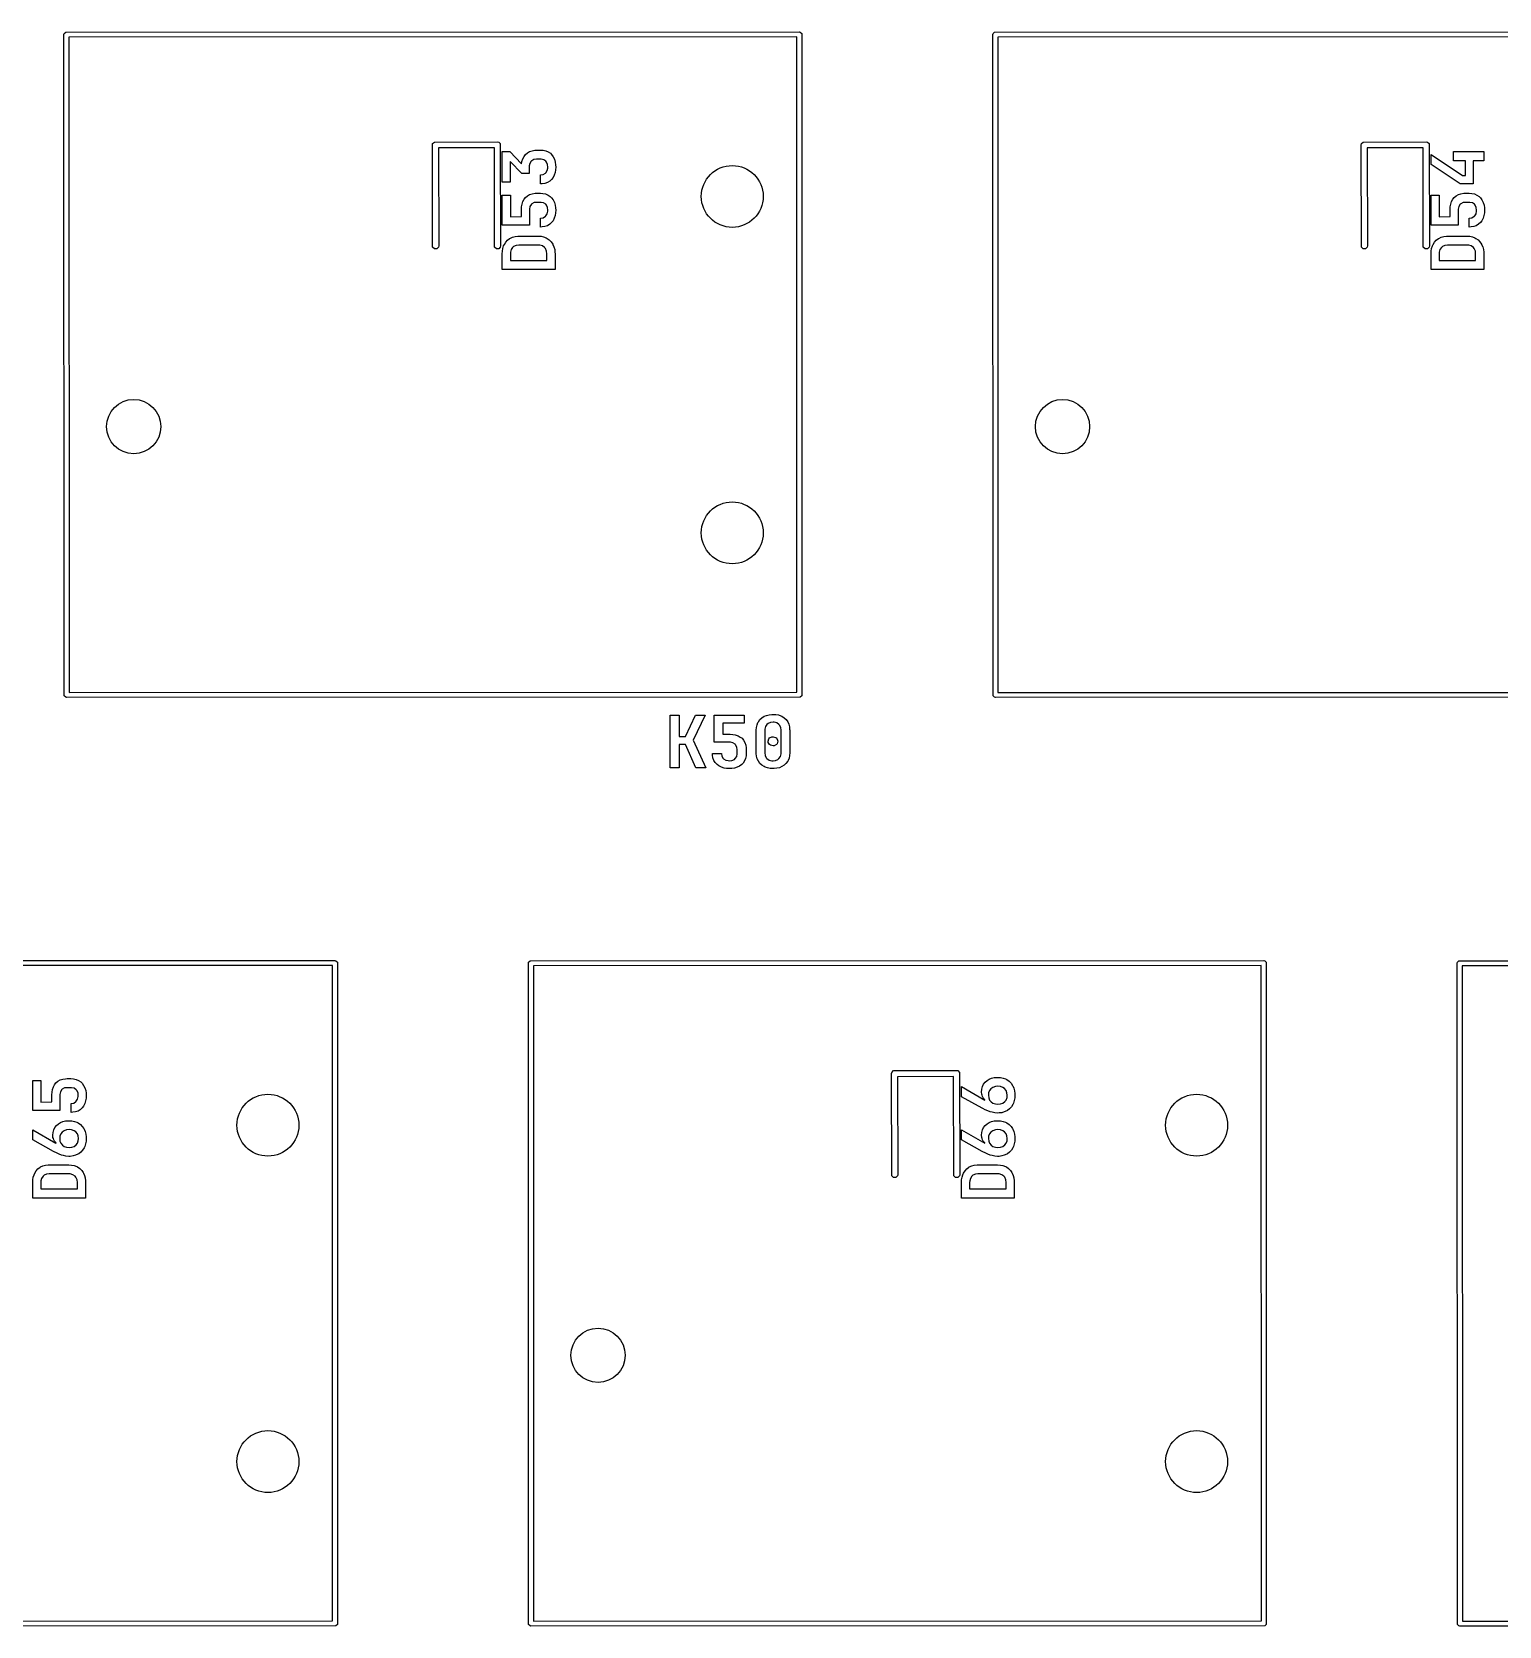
# Model space of a CAD drawing. Extents: x 0.7 to 11, y -6.1 to -1.6.
# Drawn here: x 6.241 to 7.361, y -5.065 to -3.848 of the extents above; entities that cross this region are included whole.
import ezdxf

# ---------------------------------------------------------------- set-up
doc = ezdxf.new("R2010")
doc.units = 0
doc.header["$MEASUREMENT"] = 0
doc.layers.add('BLACK', color=7, linetype='CONTINUOUS')

msp = doc.modelspace()

# ---------------------------------------------------------------- linework, layer by layer
at = {"layer": 'BLACK', "linetype": 'CONTINUOUS'}
for p, q in [((6.2657, -3.8504), (6.2659, -3.8496)), ((6.2659, -4.3551), (6.2657, -3.8504)), ((6.2659, -3.8496), (6.267, -3.8486)), ((6.267, -3.8486), (6.8268, -3.8484)), ((6.8248, -3.8522), (6.2695, -3.8524)), ((6.2695, -3.8524), (6.2697, -4.3525)), ((6.825, -4.3524), (6.8248, -3.8522)), ((6.8268, -3.8484), (6.8275, -3.8486)), ((6.8275, -3.8486), (6.8286, -3.8496)), ((6.8286, -3.8496), (6.8287, -4.3543)), ((6.9744, -3.8504), (6.9746, -3.8496)), ((6.9746, -4.3551), (6.9744, -3.8504)), ((6.9746, -3.8496), (6.9756, -3.8486)), ((6.9756, -3.8486), (7.5354, -3.8484)), ((7.5335, -3.8522), (6.9782, -3.8524)), ((6.9782, -3.8524), (6.9783, -4.3525)), ((6.5469, -3.9346), (6.547, -3.9337)), ((6.547, -4.0127), (6.5469, -3.9346)), ((6.547, -3.9337), (6.5483, -3.9325)), ((6.5483, -3.9325), (6.5965, -3.9323)), ((6.5941, -3.9368), (6.5514, -3.937)), ((6.5514, -3.937), (6.5516, -4.0118)), ((6.5943, -4.0127), (6.5941, -3.9368)), ((6.5965, -3.9323), (6.5974, -3.9325)), ((6.5974, -3.9325), (6.5986, -3.9337)), ((6.5986, -3.9337), (6.5988, -4.0118)), ((6.6001, -3.963), (6.6001, -3.9398)), ((6.6001, -3.9398), (6.6059, -3.9398)), ((6.6059, -3.9398), (6.6148, -3.949)), ((6.6178, -3.9421), (6.6193, -3.9408)), ((6.6193, -3.9408), (6.6209, -3.9397)), ((6.6209, -3.9397), (6.6229, -3.9391)), ((6.6229, -3.9391), (6.625, -3.9387)), ((6.625, -3.9387), (6.6263, -3.9387)), ((6.6263, -3.9387), (6.6293, -3.9387)), ((6.6293, -3.9387), (6.6313, -3.9388)), ((6.6313, -3.9388), (6.6333, -3.9392)), ((6.6333, -3.9392), (6.6351, -3.94)), ((6.6351, -3.94), (6.6368, -3.9411)), ((6.6368, -3.9411), (6.6378, -3.9421)), ((7.2555, -3.9346), (7.2557, -3.9337)), ((7.2557, -4.0127), (7.2555, -3.9346)), ((7.2557, -3.9337), (7.257, -3.9325)), ((7.257, -3.9325), (7.3051, -3.9323)), ((7.3028, -3.9368), (7.2601, -3.937)), ((7.2601, -3.937), (7.2602, -4.0118)), ((7.3029, -4.0127), (7.3028, -3.9368)), ((7.3051, -3.9323), (7.306, -3.9325)), ((7.306, -3.9325), (7.3073, -3.9337)), ((7.3073, -3.9337), (7.3075, -4.0118)), ((7.3259, -3.9467), (7.3259, -3.9398)), ((7.3259, -3.9398), (7.349, -3.9398)), ((7.349, -3.9398), (7.349, -3.9467)), ((6.615, -3.9566), (6.6062, -3.9473)), ((6.6062, -3.9473), (6.6062, -3.963)), ((6.6148, -3.949), (6.6151, -3.9474)), ((6.6151, -3.9474), (6.6158, -3.9453)), ((6.6158, -3.9453), (6.6167, -3.9435)), ((6.6167, -3.9435), (6.6178, -3.9421)), ((6.6211, -3.9488), (6.6206, -3.9507)), ((6.6206, -3.9507), (6.6206, -3.9516)), ((6.6206, -3.9516), (6.6206, -3.9566)), ((6.6221, -3.9471), (6.6211, -3.9488)), ((6.6226, -3.9467), (6.6221, -3.9471)), ((6.6243, -3.9458), (6.6226, -3.9467)), ((6.6263, -3.9455), (6.6243, -3.9458)), ((6.6293, -3.9455), (6.6263, -3.9455)), ((6.6298, -3.9456), (6.6293, -3.9455)), ((6.6318, -3.946), (6.6298, -3.9456)), ((6.6334, -3.9472), (6.6318, -3.946)), ((6.6339, -3.9478), (6.6334, -3.9472)), ((6.6347, -3.9496), (6.6339, -3.9478)), ((6.6344, -3.9543), (6.6348, -3.9524)), ((6.6349, -3.9516), (6.6347, -3.9496)), ((6.6348, -3.9524), (6.6349, -3.9516)), ((6.6378, -3.9421), (6.639, -3.9438)), ((6.639, -3.9438), (6.6399, -3.9456)), ((6.6399, -3.9456), (6.6405, -3.9478)), ((6.6405, -3.9478), (6.6408, -3.9498)), ((6.6408, -3.9537), (6.6405, -3.9557)), ((6.6408, -3.9498), (6.6409, -3.9516)), ((6.6409, -3.9516), (6.6408, -3.9537)), ((7.3088, -3.9496), (7.3088, -3.9419)), ((7.3088, -3.9419), (7.3329, -3.9579)), ((7.3311, -3.9645), (7.3088, -3.9496)), ((7.335, -3.9467), (7.3259, -3.9467)), ((7.335, -3.9579), (7.335, -3.9467)), ((7.349, -3.9467), (7.341, -3.9467)), ((7.341, -3.9467), (7.341, -3.9645)), ((6.6062, -3.963), (6.6001, -3.963)), ((6.6206, -3.9566), (6.615, -3.9566)), ((6.6293, -3.9576), (6.6314, -3.9572)), ((6.6293, -3.9645), (6.6293, -3.9576)), ((6.6306, -3.9644), (6.6293, -3.9645)), ((6.6327, -3.964), (6.6306, -3.9644)), ((6.6314, -3.9572), (6.6331, -3.9562)), ((6.6346, -3.9634), (6.6327, -3.964)), ((6.6331, -3.9562), (6.6334, -3.9559)), ((6.6334, -3.9559), (6.6344, -3.9543)), ((6.6363, -3.9623), (6.6346, -3.9634)), ((6.6378, -3.961), (6.6363, -3.9623)), ((6.6389, -3.9596), (6.6378, -3.961)), ((6.6398, -3.9578), (6.6389, -3.9596)), ((6.6405, -3.9557), (6.6398, -3.9578)), ((7.341, -3.9645), (7.3311, -3.9645)), ((7.3329, -3.9579), (7.335, -3.9579)), ((6.6001, -3.996), (6.6001, -3.973)), ((6.6001, -3.973), (6.6063, -3.973)), ((6.6063, -3.973), (6.6063, -3.9895)), ((6.6152, -3.9799), (6.6158, -3.9779)), ((6.6158, -3.9779), (6.6168, -3.9761)), ((6.6168, -3.9761), (6.6178, -3.9748)), ((6.6178, -3.9748), (6.6193, -3.9736)), ((6.6193, -3.9736), (6.621, -3.9726)), ((6.621, -3.9726), (6.6229, -3.972)), ((6.6229, -3.972), (6.6251, -3.9716)), ((6.6251, -3.9716), (6.6265, -3.9716)), ((6.6265, -3.9716), (6.6292, -3.9716)), ((6.6292, -3.9716), (6.6311, -3.9717)), ((6.6311, -3.9717), (6.6332, -3.9721)), ((6.6332, -3.9721), (6.6351, -3.9729)), ((6.6351, -3.9729), (6.6367, -3.974)), ((6.6367, -3.974), (6.6378, -3.975)), ((6.6378, -3.975), (6.639, -3.9766)), ((6.639, -3.9766), (6.6399, -3.9785)), ((7.3088, -3.996), (7.3088, -3.973)), ((7.3088, -3.973), (7.315, -3.973)), ((7.315, -3.973), (7.315, -3.9895)), ((7.3238, -3.9799), (7.3245, -3.9779)), ((7.3245, -3.9779), (7.3254, -3.9761)), ((7.3254, -3.9761), (7.3265, -3.9748)), ((7.3265, -3.9748), (7.328, -3.9736)), ((7.328, -3.9736), (7.3297, -3.9726)), ((7.3297, -3.9726), (7.3316, -3.972)), ((7.3316, -3.972), (7.3338, -3.9716)), ((7.3338, -3.9716), (7.3352, -3.9716)), ((7.3352, -3.9716), (7.3378, -3.9716)), ((7.3378, -3.9716), (7.3398, -3.9717)), ((7.3398, -3.9717), (7.3419, -3.9721)), ((7.3419, -3.9721), (7.3437, -3.9729)), ((7.3437, -3.9729), (7.3454, -3.974)), ((7.3454, -3.974), (7.3464, -3.975)), ((7.3464, -3.975), (7.3476, -3.9766)), ((7.3476, -3.9766), (7.3486, -3.9785)), ((6.6063, -3.9895), (6.6147, -3.9894)), ((6.6147, -3.984), (6.6149, -3.9819)), ((6.6147, -3.9894), (6.6147, -3.984)), ((6.6149, -3.9819), (6.6152, -3.9799)), ((6.6212, -3.9817), (6.6208, -3.9836)), ((6.6208, -3.9836), (6.6208, -3.9843)), ((6.6208, -3.9843), (6.6208, -3.996)), ((6.6223, -3.98), (6.6212, -3.9817)), ((6.6227, -3.9797), (6.6223, -3.98)), ((6.6245, -3.9787), (6.6227, -3.9797)), ((6.6265, -3.9785), (6.6245, -3.9787)), ((6.6292, -3.9785), (6.6265, -3.9785)), ((6.6297, -3.9785), (6.6292, -3.9785)), ((6.6293, -3.9905), (6.6314, -3.9902)), ((6.6317, -3.9789), (6.6297, -3.9785)), ((6.6314, -3.9902), (6.6331, -3.9891)), ((6.6334, -3.98), (6.6317, -3.9789)), ((6.6331, -3.9891), (6.6334, -3.9888)), ((6.6339, -3.9807), (6.6334, -3.98)), ((6.6334, -3.9888), (6.6344, -3.9872)), ((6.6347, -3.9825), (6.6339, -3.9807)), ((6.6344, -3.9872), (6.6348, -3.9853)), ((6.6349, -3.9844), (6.6347, -3.9825)), ((6.6348, -3.9853), (6.6349, -3.9844)), ((6.6405, -3.9885), (6.6398, -3.9906)), ((6.6399, -3.9785), (6.6405, -3.9806)), ((6.6405, -3.9806), (6.6408, -3.9826)), ((6.6408, -3.9866), (6.6405, -3.9885)), ((6.6408, -3.9826), (6.6409, -3.9844)), ((6.6409, -3.9844), (6.6408, -3.9866)), ((7.315, -3.9895), (7.3234, -3.9894)), ((7.3234, -3.984), (7.3235, -3.9819)), ((7.3234, -3.9894), (7.3234, -3.984)), ((7.3235, -3.9819), (7.3238, -3.9799)), ((7.3299, -3.9817), (7.3295, -3.9836)), ((7.3295, -3.9836), (7.3295, -3.9843)), ((7.3295, -3.9843), (7.3295, -3.996)), ((7.331, -3.98), (7.3299, -3.9817)), ((7.3314, -3.9797), (7.331, -3.98)), ((7.3332, -3.9787), (7.3314, -3.9797)), ((7.3352, -3.9785), (7.3332, -3.9787)), ((7.3378, -3.9785), (7.3352, -3.9785)), ((7.3383, -3.9785), (7.3378, -3.9785)), ((7.338, -3.9905), (7.34, -3.9902)), ((7.3403, -3.9789), (7.3383, -3.9785)), ((7.34, -3.9902), (7.3418, -3.9891)), ((7.342, -3.98), (7.3403, -3.9789)), ((7.3418, -3.9891), (7.3421, -3.9888)), ((7.3425, -3.9807), (7.342, -3.98)), ((7.3421, -3.9888), (7.3431, -3.9872)), ((7.3433, -3.9825), (7.3425, -3.9807)), ((7.3431, -3.9872), (7.3435, -3.9853)), ((7.3435, -3.9844), (7.3433, -3.9825)), ((7.3435, -3.9853), (7.3435, -3.9844)), ((7.3491, -3.9885), (7.3485, -3.9906)), ((7.3486, -3.9785), (7.3492, -3.9806)), ((7.3495, -3.9866), (7.3491, -3.9885)), ((7.3492, -3.9806), (7.3495, -3.9826)), ((7.3495, -3.9826), (7.3496, -3.9844)), ((7.3496, -3.9844), (7.3495, -3.9866)), ((6.6208, -3.996), (6.6001, -3.996)), ((6.6293, -3.9974), (6.6293, -3.9905)), ((6.6306, -3.9973), (6.6293, -3.9974)), ((6.6327, -3.997), (6.6306, -3.9973)), ((6.6346, -3.9963), (6.6327, -3.997)), ((6.6363, -3.9952), (6.6346, -3.9963)), ((6.6378, -3.9939), (6.6363, -3.9952)), ((6.6389, -3.9925), (6.6378, -3.9939)), ((6.6398, -3.9906), (6.6389, -3.9925)), ((7.3295, -3.996), (7.3088, -3.996)), ((7.338, -3.9974), (7.338, -3.9905)), ((7.3393, -3.9973), (7.338, -3.9974)), ((7.3414, -3.997), (7.3393, -3.9973)), ((7.3433, -3.9963), (7.3414, -3.997)), ((7.345, -3.9952), (7.3433, -3.9963)), ((7.3465, -3.9939), (7.345, -3.9952)), ((7.3475, -3.9925), (7.3465, -3.9939)), ((7.3485, -3.9906), (7.3475, -3.9925)), ((6.5483, -4.014), (6.547, -4.0127)), ((6.5501, -4.014), (6.5483, -4.014)), ((6.5514, -4.0127), (6.5501, -4.014)), ((6.5516, -4.0118), (6.5514, -4.0127)), ((6.5956, -4.014), (6.5943, -4.0127)), ((6.5974, -4.014), (6.5956, -4.014)), ((6.5986, -4.0127), (6.5974, -4.014)), ((6.5988, -4.0118), (6.5986, -4.0127)), ((6.6002, -4.0157), (6.6006, -4.0137)), ((6.6006, -4.0137), (6.6011, -4.0118)), ((6.6011, -4.0118), (6.6017, -4.0106)), ((6.6017, -4.0106), (6.6028, -4.0089)), ((6.6028, -4.0089), (6.6041, -4.0074)), ((6.6041, -4.0074), (6.6057, -4.0062)), ((6.6057, -4.0062), (6.606, -4.006)), ((6.606, -4.006), (6.6079, -4.0051)), ((6.608, -4.013), (6.6069, -4.0146)), ((6.6079, -4.0051), (6.6099, -4.0045)), ((6.6088, -4.0123), (6.608, -4.013)), ((6.6107, -4.0114), (6.6088, -4.0123)), ((6.6099, -4.0045), (6.612, -4.0043)), ((6.6127, -4.0112), (6.6107, -4.0114)), ((6.612, -4.0043), (6.6127, -4.0043)), ((6.6127, -4.0043), (6.6277, -4.0043)), ((6.6277, -4.0112), (6.6127, -4.0112)), ((6.6277, -4.0043), (6.6298, -4.0044)), ((6.6288, -4.0113), (6.6277, -4.0112)), ((6.6308, -4.0118), (6.6288, -4.0113)), ((6.6298, -4.0044), (6.6317, -4.0048)), ((6.6324, -4.013), (6.6308, -4.0118)), ((6.6317, -4.0048), (6.6337, -4.0056)), ((6.6331, -4.0138), (6.6324, -4.013)), ((6.6339, -4.0157), (6.6331, -4.0138)), ((6.6337, -4.0056), (6.6344, -4.006)), ((6.6344, -4.006), (6.636, -4.0071)), ((6.636, -4.0071), (6.6374, -4.0086)), ((6.6374, -4.0086), (6.6386, -4.0103)), ((6.6386, -4.0103), (6.6388, -4.0106)), ((6.6388, -4.0106), (6.6395, -4.0124)), ((6.6395, -4.0124), (6.6401, -4.0144)), ((6.6401, -4.0144), (6.6403, -4.0165)), ((7.257, -4.014), (7.2557, -4.0127)), ((7.2588, -4.014), (7.257, -4.014)), ((7.2601, -4.0127), (7.2588, -4.014)), ((7.2602, -4.0118), (7.2601, -4.0127)), ((7.3042, -4.014), (7.3029, -4.0127)), ((7.306, -4.014), (7.3042, -4.014)), ((7.3073, -4.0127), (7.306, -4.014)), ((7.3075, -4.0118), (7.3073, -4.0127)), ((7.3089, -4.0157), (7.3092, -4.0137)), ((7.3092, -4.0137), (7.3098, -4.0118)), ((7.3098, -4.0118), (7.3103, -4.0106)), ((7.3103, -4.0106), (7.3114, -4.0089)), ((7.3114, -4.0089), (7.3128, -4.0074)), ((7.3128, -4.0074), (7.3144, -4.0062)), ((7.3144, -4.0062), (7.3147, -4.006)), ((7.3147, -4.006), (7.3166, -4.0051)), ((7.3167, -4.013), (7.3156, -4.0146)), ((7.3166, -4.0051), (7.3186, -4.0045)), ((7.3175, -4.0123), (7.3167, -4.013)), ((7.3193, -4.0114), (7.3175, -4.0123)), ((7.3186, -4.0045), (7.3206, -4.0043)), ((7.3213, -4.0112), (7.3193, -4.0114)), ((7.3206, -4.0043), (7.3213, -4.0043)), ((7.3213, -4.0043), (7.3364, -4.0043)), ((7.3364, -4.0112), (7.3213, -4.0112)), ((7.3364, -4.0043), (7.3385, -4.0044)), ((7.3375, -4.0113), (7.3364, -4.0112)), ((7.3395, -4.0118), (7.3375, -4.0113)), ((7.3385, -4.0044), (7.3404, -4.0048)), ((7.3411, -4.013), (7.3395, -4.0118)), ((7.3404, -4.0048), (7.3423, -4.0056)), ((7.3418, -4.0138), (7.3411, -4.013)), ((7.3426, -4.0157), (7.3418, -4.0138)), ((7.3423, -4.0056), (7.343, -4.006)), ((7.343, -4.006), (7.3447, -4.0071)), ((7.3447, -4.0071), (7.3461, -4.0086)), ((7.3461, -4.0086), (7.3472, -4.0103)), ((7.3472, -4.0103), (7.3474, -4.0106)), ((7.3474, -4.0106), (7.3482, -4.0124)), ((7.3482, -4.0124), (7.3487, -4.0144)), ((7.3487, -4.0144), (7.349, -4.0165)), ((6.6001, -4.0177), (6.6002, -4.0157)), ((6.6001, -4.0297), (6.6001, -4.0177)), ((6.6064, -4.0165), (6.6063, -4.0177)), ((6.6063, -4.0177), (6.6063, -4.0228)), ((6.6063, -4.0228), (6.6342, -4.0228)), ((6.6069, -4.0146), (6.6064, -4.0165)), ((6.6342, -4.0177), (6.6339, -4.0157)), ((6.6342, -4.0228), (6.6342, -4.0177)), ((6.6403, -4.0165), (6.6404, -4.0177)), ((6.6404, -4.0177), (6.6404, -4.0297)), ((7.3088, -4.0177), (7.3089, -4.0157)), ((7.3088, -4.0297), (7.3088, -4.0177)), ((7.3156, -4.0146), (7.315, -4.0165)), ((7.315, -4.0165), (7.315, -4.0177)), ((7.315, -4.0177), (7.315, -4.0228)), ((7.315, -4.0228), (7.3428, -4.0228)), ((7.3428, -4.0177), (7.3426, -4.0157)), ((7.3428, -4.0228), (7.3428, -4.0177)), ((7.349, -4.0165), (7.349, -4.0177)), ((7.349, -4.0177), (7.349, -4.0297)), ((6.6404, -4.0297), (6.6001, -4.0297)), ((7.349, -4.0297), (7.3088, -4.0297)), ((6.267, -4.3561), (6.2659, -4.3551)), ((6.2697, -4.3525), (6.825, -4.3524)), ((6.8286, -4.3551), (6.8275, -4.3561)), ((6.8287, -4.3543), (6.8286, -4.3551)), ((6.9756, -4.3561), (6.9746, -4.3551)), ((6.9783, -4.3525), (7.5336, -4.3524)), ((6.2677, -4.3563), (6.267, -4.3561)), ((6.8275, -4.3561), (6.2677, -4.3563)), ((6.9764, -4.3563), (6.9756, -4.3561)), ((7.5362, -4.3561), (6.9764, -4.3563)), ((6.7283, -4.41), (6.7283, -4.3698)), ((6.7283, -4.3698), (6.7352, -4.3698)), ((6.7352, -4.3698), (6.7352, -4.3862)), ((6.7399, -4.3862), (6.7475, -4.3698)), ((6.755, -4.3698), (6.7459, -4.389)), ((6.7475, -4.3698), (6.755, -4.3698)), ((6.7619, -4.3905), (6.7619, -4.3698)), ((6.7619, -4.3698), (6.7848, -4.3698)), ((6.7848, -4.376), (6.7684, -4.376)), ((6.7684, -4.376), (6.7684, -4.3844)), ((6.7848, -4.3698), (6.7848, -4.376)), ((6.7939, -4.3813), (6.794, -4.3793)), ((6.794, -4.3793), (6.7945, -4.3773)), ((6.7945, -4.3773), (6.7952, -4.3754)), ((6.7952, -4.3754), (6.7955, -4.3749)), ((6.7955, -4.3749), (6.7967, -4.3732)), ((6.7967, -4.3732), (6.7982, -4.3718)), ((6.7982, -4.3718), (6.7999, -4.3707)), ((6.7999, -4.3707), (6.8018, -4.37)), ((6.8009, -4.3785), (6.8005, -4.3804)), ((6.8021, -4.3769), (6.8009, -4.3785)), ((6.8018, -4.37), (6.8037, -4.3695)), ((6.8029, -4.3762), (6.8021, -4.3769)), ((6.8047, -4.3754), (6.8029, -4.3762)), ((6.8037, -4.3695), (6.8057, -4.3693)), ((6.8067, -4.3752), (6.8047, -4.3754)), ((6.8057, -4.3693), (6.8067, -4.3692)), ((6.8067, -4.3692), (6.8088, -4.3694)), ((6.8076, -4.3752), (6.8067, -4.3752)), ((6.8095, -4.3757), (6.8076, -4.3752)), ((6.8088, -4.3694), (6.8108, -4.3697)), ((6.8112, -4.3769), (6.8095, -4.3757)), ((6.8108, -4.3697), (6.8127, -4.3704)), ((6.8117, -4.3774), (6.8112, -4.3769)), ((6.8127, -4.3792), (6.8117, -4.3774)), ((6.8127, -4.3704), (6.8135, -4.3707)), ((6.8129, -4.3813), (6.8127, -4.3792)), ((6.8135, -4.3707), (6.8151, -4.3718)), ((6.8151, -4.3718), (6.8167, -4.3732)), ((6.8167, -4.3732), (6.8179, -4.3749)), ((6.8179, -4.3749), (6.8187, -4.3767)), ((6.8187, -4.3767), (6.8192, -4.3787)), ((6.8192, -4.3787), (6.8194, -4.3806)), ((6.7352, -4.3862), (6.7399, -4.3862)), ((6.7459, -4.389), (6.7554, -4.41)), ((6.7736, -4.3905), (6.7619, -4.3905)), ((6.7684, -4.3844), (6.7739, -4.3844)), ((6.7742, -4.3905), (6.7736, -4.3905)), ((6.7739, -4.3844), (6.776, -4.3845)), ((6.7761, -4.3909), (6.7742, -4.3905)), ((6.776, -4.3845), (6.7779, -4.3849)), ((6.7779, -4.392), (6.7761, -4.3909)), ((6.7779, -4.3849), (6.78, -4.3855)), ((6.78, -4.3855), (6.7817, -4.3865)), ((6.7817, -4.3865), (6.7831, -4.3875)), ((6.7831, -4.3875), (6.7843, -4.389)), ((6.7843, -4.389), (6.7853, -4.3907)), ((6.7853, -4.3907), (6.7859, -4.3926)), ((6.7939, -4.3986), (6.7939, -4.3813)), ((6.8005, -4.3804), (6.8004, -4.3813)), ((6.8004, -4.3813), (6.8004, -4.3986)), ((6.803, -4.3897), (6.8035, -4.3879)), ((6.8031, -4.3906), (6.803, -4.3897)), ((6.804, -4.3923), (6.8031, -4.3906)), ((6.8035, -4.3879), (6.804, -4.3872)), ((6.804, -4.3872), (6.8058, -4.3864)), ((6.8058, -4.3864), (6.8067, -4.3864)), ((6.8067, -4.3864), (6.8086, -4.3868)), ((6.8086, -4.3868), (6.8093, -4.3872)), ((6.8093, -4.3872), (6.8102, -4.389)), ((6.8103, -4.3897), (6.8098, -4.3917)), ((6.8102, -4.389), (6.8103, -4.3897)), ((6.8129, -4.3986), (6.8129, -4.3813)), ((6.8194, -4.3806), (6.8195, -4.3813)), ((6.8195, -4.3813), (6.8195, -4.3986)), ((6.7399, -4.3922), (6.7352, -4.3922)), ((6.7352, -4.3922), (6.7352, -4.41)), ((6.7478, -4.41), (6.7399, -4.3922)), ((6.7606, -4.4003), (6.7605, -4.399)), ((6.7605, -4.399), (6.7674, -4.399)), ((6.7609, -4.4024), (6.7606, -4.4003)), ((6.7616, -4.4043), (6.7609, -4.4024)), ((6.7674, -4.399), (6.7677, -4.4011)), ((6.7677, -4.4011), (6.7687, -4.4028)), ((6.7687, -4.4028), (6.769, -4.4031)), ((6.769, -4.4031), (6.7707, -4.4041)), ((6.7754, -4.4044), (6.7772, -4.4036)), ((6.7772, -4.4036), (6.7778, -4.403)), ((6.7778, -4.403), (6.779, -4.4014)), ((6.7782, -4.3924), (6.7779, -4.392)), ((6.7791, -4.3942), (6.7782, -4.3924)), ((6.779, -4.4014), (6.7794, -4.3993)), ((6.7794, -4.3962), (6.7791, -4.3942)), ((6.7794, -4.3989), (6.7794, -4.3962)), ((6.7794, -4.3993), (6.7794, -4.3989)), ((6.7857, -4.4029), (6.785, -4.4048)), ((6.7862, -4.4008), (6.7857, -4.4029)), ((6.7859, -4.3926), (6.7862, -4.3948)), ((6.7862, -4.3948), (6.7863, -4.3962)), ((6.7863, -4.3989), (6.7862, -4.4008)), ((6.7863, -4.3962), (6.7863, -4.3989)), ((6.7939, -4.3992), (6.7939, -4.3986)), ((6.7941, -4.4012), (6.7939, -4.3992)), ((6.7946, -4.4031), (6.7941, -4.4012)), ((6.7955, -4.4049), (6.7946, -4.4031)), ((6.8004, -4.3986), (6.8007, -4.4005)), ((6.8007, -4.4005), (6.8015, -4.4023)), ((6.8015, -4.4023), (6.8021, -4.403)), ((6.8021, -4.403), (6.8038, -4.4041)), ((6.8047, -4.3928), (6.804, -4.3923)), ((6.8067, -4.3932), (6.8047, -4.3928)), ((6.8076, -4.3932), (6.8067, -4.3932)), ((6.8093, -4.3923), (6.8076, -4.3932)), ((6.8087, -4.4044), (6.8105, -4.4036)), ((6.8098, -4.3917), (6.8093, -4.3923)), ((6.8105, -4.4036), (6.8112, -4.403)), ((6.8112, -4.403), (6.8124, -4.4013)), ((6.8124, -4.4013), (6.8129, -4.3994)), ((6.8129, -4.3994), (6.8129, -4.3986)), ((6.8189, -4.4026), (6.8182, -4.4044)), ((6.8193, -4.4005), (6.8189, -4.4026)), ((6.8195, -4.3986), (6.8193, -4.4005)), ((6.7352, -4.41), (6.7283, -4.41)), ((6.7554, -4.41), (6.7478, -4.41)), ((6.7626, -4.406), (6.7616, -4.4043)), ((6.764, -4.4075), (6.7626, -4.406)), ((6.7654, -4.4085), (6.764, -4.4075)), ((6.7673, -4.4095), (6.7654, -4.4085)), ((6.7693, -4.4102), (6.7673, -4.4095)), ((6.7713, -4.4105), (6.7693, -4.4102)), ((6.7707, -4.4041), (6.7726, -4.4045)), ((6.7734, -4.4106), (6.7713, -4.4105)), ((6.7726, -4.4045), (6.7735, -4.4046)), ((6.7752, -4.4105), (6.7734, -4.4106)), ((6.7735, -4.4046), (6.7754, -4.4044)), ((6.7772, -4.4102), (6.7752, -4.4105)), ((6.7794, -4.4096), (6.7772, -4.4102)), ((6.7812, -4.4087), (6.7794, -4.4096)), ((6.7829, -4.4074), (6.7812, -4.4087)), ((6.7838, -4.4064), (6.7829, -4.4074)), ((6.785, -4.4048), (6.7838, -4.4064)), ((6.7967, -4.4066), (6.7955, -4.4049)), ((6.7982, -4.408), (6.7967, -4.4066)), ((6.7999, -4.4091), (6.7982, -4.408)), ((6.8006, -4.4094), (6.7999, -4.4091)), ((6.8026, -4.4101), (6.8006, -4.4094)), ((6.8046, -4.4105), (6.8026, -4.4101)), ((6.8038, -4.4041), (6.8058, -4.4046)), ((6.8067, -4.4106), (6.8046, -4.4105)), ((6.8058, -4.4046), (6.8067, -4.4046)), ((6.8067, -4.4046), (6.8087, -4.4044)), ((6.8077, -4.4106), (6.8067, -4.4106)), ((6.8097, -4.4103), (6.8077, -4.4106)), ((6.8116, -4.4099), (6.8097, -4.4103)), ((6.8135, -4.4091), (6.8116, -4.4099)), ((6.8151, -4.408), (6.8135, -4.4091)), ((6.8166, -4.4066), (6.8151, -4.408)), ((6.8179, -4.4049), (6.8166, -4.4066)), ((6.8182, -4.4044), (6.8179, -4.4049)), ((5.9126, -4.5572), (6.4724, -4.5571)), ((6.4705, -4.5609), (5.9152, -4.561)), ((6.4706, -5.061), (6.4705, -4.5609)), ((6.4724, -4.5571), (6.4732, -4.5572)), ((6.4732, -4.5572), (6.4743, -4.5583)), ((6.4743, -4.5583), (6.4744, -5.063)), ((6.6201, -4.5591), (6.6202, -4.5583)), ((6.6202, -5.0637), (6.6201, -4.5591)), ((6.6202, -4.5583), (6.6213, -4.5572)), ((6.6213, -4.5572), (7.1811, -4.5571)), ((7.1791, -4.5609), (6.6239, -4.561)), ((6.6239, -4.561), (6.624, -5.0612)), ((7.1793, -5.061), (7.1791, -4.5609)), ((7.1811, -4.5571), (7.1819, -4.5572)), ((7.1819, -4.5572), (7.1829, -4.5583)), ((7.1829, -4.5583), (7.1831, -5.063)), ((7.3287, -4.5591), (7.3289, -4.5583)), ((7.3289, -5.0637), (7.3287, -4.5591)), ((7.3289, -4.5583), (7.33, -4.5572)), ((7.33, -4.5572), (7.8898, -4.5571)), ((7.8878, -4.5609), (7.3325, -4.561)), ((7.3325, -4.561), (7.3327, -5.0612)), ((6.8972, -4.6433), (6.8974, -4.6424)), ((6.8974, -4.7214), (6.8972, -4.6433)), ((6.8974, -4.6424), (6.8987, -4.6411)), ((6.8987, -4.6411), (6.9469, -4.6409)), ((6.9445, -4.6455), (6.9018, -4.6457)), ((6.9018, -4.6457), (6.902, -4.7205)), ((6.9447, -4.7214), (6.9445, -4.6455)), ((6.9469, -4.6409), (6.9478, -4.6411)), ((6.9478, -4.6411), (6.949, -4.6424)), ((6.949, -4.6424), (6.9492, -4.7205)), ((6.9717, -4.6476), (6.9735, -4.6469)), ((6.9735, -4.6469), (6.9755, -4.6464)), ((6.9755, -4.6464), (6.9775, -4.6463)), ((6.9775, -4.6463), (6.9782, -4.6462)), ((6.9782, -4.6462), (6.9803, -4.6464)), ((6.9803, -4.6464), (6.9823, -4.6468)), ((6.9823, -4.6468), (6.9841, -4.6474)), ((6.2419, -4.6716), (6.2419, -4.6487)), ((6.2419, -4.6487), (6.2481, -4.6487)), ((6.2481, -4.6487), (6.2481, -4.6651)), ((6.2565, -4.6596), (6.2566, -4.6575)), ((6.2566, -4.6575), (6.2569, -4.6555)), ((6.2569, -4.6555), (6.2576, -4.6535)), ((6.2576, -4.6535), (6.2585, -4.6518)), ((6.2585, -4.6518), (6.2596, -4.6504)), ((6.2596, -4.6504), (6.261, -4.6492)), ((6.261, -4.6492), (6.2627, -4.6482)), ((6.2626, -4.6593), (6.2625, -4.6599)), ((6.263, -4.6573), (6.2626, -4.6593)), ((6.2627, -4.6482), (6.2647, -4.6476)), ((6.264, -4.6556), (6.263, -4.6573)), ((6.2644, -4.6553), (6.264, -4.6556)), ((6.2662, -4.6543), (6.2644, -4.6553)), ((6.2647, -4.6476), (6.2669, -4.6473)), ((6.2682, -4.6541), (6.2662, -4.6543)), ((6.2669, -4.6473), (6.2682, -4.6472)), ((6.2682, -4.6472), (6.2709, -4.6472)), ((6.2709, -4.6541), (6.2682, -4.6541)), ((6.2709, -4.6472), (6.2729, -4.6473)), ((6.2714, -4.6541), (6.2709, -4.6541)), ((6.2734, -4.6545), (6.2714, -4.6541)), ((6.2729, -4.6473), (6.2749, -4.6478)), ((6.2751, -4.6557), (6.2734, -4.6545)), ((6.2749, -4.6478), (6.2768, -4.6485)), ((6.2756, -4.6563), (6.2751, -4.6557)), ((6.2764, -4.6581), (6.2756, -4.6563)), ((6.2766, -4.66), (6.2764, -4.6581)), ((6.2768, -4.6485), (6.2785, -4.6497)), ((6.2785, -4.6497), (6.2795, -4.6506)), ((6.2795, -4.6506), (6.2807, -4.6523)), ((6.2807, -4.6523), (6.2816, -4.6541)), ((6.2816, -4.6541), (6.2823, -4.6562)), ((6.2823, -4.6562), (6.2826, -4.6583)), ((6.2826, -4.6583), (6.2826, -4.6601)), ((6.9505, -4.661), (6.9505, -4.6532)), ((6.9505, -4.6532), (6.9682, -4.6635)), ((6.9659, -4.6574), (6.966, -4.6553)), ((6.966, -4.659), (6.9659, -4.6574)), ((6.966, -4.6553), (6.9665, -4.6533)), ((6.9663, -4.6599), (6.966, -4.659)), ((6.9665, -4.6533), (6.9674, -4.6515)), ((6.9674, -4.6515), (6.9686, -4.6499)), ((6.9686, -4.6499), (6.9701, -4.6486)), ((6.9701, -4.6486), (6.9717, -4.6476)), ((6.9712, -4.6581), (6.9711, -4.6599)), ((6.972, -4.6562), (6.9712, -4.6581)), ((6.9729, -4.655), (6.972, -4.6562)), ((6.9745, -4.6539), (6.9729, -4.655)), ((6.9764, -4.6532), (6.9745, -4.6539)), ((6.9783, -4.653), (6.9764, -4.6532)), ((6.9802, -4.6532), (6.9783, -4.653)), ((6.9821, -4.6539), (6.9802, -4.6532)), ((6.9833, -4.6547), (6.9821, -4.6539)), ((6.9846, -4.6562), (6.9833, -4.6547)), ((6.9841, -4.6474), (6.9851, -4.6479)), ((6.9852, -4.6579), (6.9846, -4.6562)), ((6.9851, -4.6479), (6.9868, -4.6491)), ((6.9854, -4.6599), (6.9852, -4.6579)), ((6.9868, -4.6491), (6.9883, -4.6506)), ((6.9883, -4.6506), (6.9895, -4.6523)), ((6.9895, -4.6523), (6.9897, -4.6527)), ((6.9897, -4.6527), (6.9905, -4.6544)), ((6.9905, -4.6544), (6.991, -4.6564)), ((6.991, -4.6564), (6.9913, -4.6586)), ((6.9913, -4.6586), (6.9913, -4.6598)), ((6.2481, -4.6651), (6.2565, -4.665)), ((6.2565, -4.665), (6.2565, -4.6596)), ((6.2625, -4.6599), (6.2625, -4.6716)), ((6.2711, -4.6661), (6.2731, -4.6658)), ((6.2711, -4.673), (6.2711, -4.6661)), ((6.2731, -4.6658), (6.2748, -4.6647)), ((6.2748, -4.6647), (6.2751, -4.6645)), ((6.2751, -4.6645), (6.2761, -4.6628)), ((6.2761, -4.6628), (6.2766, -4.6609)), ((6.2781, -4.6709), (6.2764, -4.6719)), ((6.2766, -4.6609), (6.2766, -4.66)), ((6.2795, -4.6695), (6.2781, -4.6709)), ((6.2806, -4.6681), (6.2795, -4.6695)), ((6.2815, -4.6662), (6.2806, -4.6681)), ((6.2822, -4.6642), (6.2815, -4.6662)), ((6.2825, -4.6622), (6.2822, -4.6642)), ((6.2826, -4.6601), (6.2825, -4.6622)), ((6.9663, -4.6697), (6.9505, -4.661)), ((6.9665, -4.6608), (6.9663, -4.6599)), ((6.9669, -4.67), (6.9663, -4.6697)), ((6.9671, -4.6618), (6.9665, -4.6608)), ((6.9687, -4.6709), (6.9669, -4.67)), ((6.9684, -4.6633), (6.9671, -4.6618)), ((6.9682, -4.6635), (6.9684, -4.6633)), ((6.9706, -4.6717), (6.9687, -4.6709)), ((6.9711, -4.6599), (6.9713, -4.6618)), ((6.9713, -4.6618), (6.972, -4.6635)), ((6.972, -4.6635), (6.9732, -4.665)), ((6.9732, -4.665), (6.9745, -4.6659)), ((6.9745, -4.6659), (6.9764, -4.6665)), ((6.9764, -4.6665), (6.9783, -4.6667)), ((6.9783, -4.6667), (6.9803, -4.6665)), ((6.9803, -4.6665), (6.9821, -4.6659)), ((6.9821, -4.6659), (6.9836, -4.6647)), ((6.9836, -4.6647), (6.9846, -4.6635)), ((6.9846, -4.6635), (6.9853, -4.6616)), ((6.9855, -4.6715), (6.985, -4.6718)), ((6.9853, -4.6616), (6.9854, -4.6599)), ((6.9872, -4.6702), (6.9855, -4.6715)), ((6.9886, -4.6686), (6.9872, -4.6702)), ((6.9896, -4.667), (6.9886, -4.6686)), ((6.9902, -4.6658), (6.9896, -4.667)), ((6.9908, -4.6639), (6.9902, -4.6658)), ((6.9912, -4.6618), (6.9908, -4.6639)), ((6.9913, -4.6598), (6.9912, -4.6618)), ((6.2625, -4.6716), (6.2419, -4.6716)), ((6.2587, -4.6845), (6.2599, -4.683)), ((6.2599, -4.683), (6.2614, -4.6816)), ((6.2614, -4.6816), (6.263, -4.6807)), ((6.263, -4.6807), (6.2648, -4.6799)), ((6.2648, -4.6799), (6.2668, -4.6795)), ((6.2668, -4.6795), (6.2688, -4.6793)), ((6.2688, -4.6793), (6.2695, -4.6793)), ((6.2695, -4.6793), (6.2717, -4.6794)), ((6.2724, -4.6729), (6.2711, -4.673)), ((6.2717, -4.6794), (6.2736, -4.6798)), ((6.2745, -4.6726), (6.2724, -4.6729)), ((6.2736, -4.6798), (6.2755, -4.6805)), ((6.2764, -4.6719), (6.2745, -4.6726)), ((6.2755, -4.6805), (6.2764, -4.681)), ((6.2764, -4.681), (6.2782, -4.6822)), ((6.2782, -4.6822), (6.2796, -4.6836)), ((6.2796, -4.6836), (6.2808, -4.6853)), ((6.9674, -4.6845), (6.9686, -4.683)), ((6.9686, -4.683), (6.9701, -4.6816)), ((6.9701, -4.6816), (6.9717, -4.6807)), ((6.9725, -4.6725), (6.9706, -4.6717)), ((6.9717, -4.6807), (6.9735, -4.6799)), ((6.974, -4.6729), (6.9725, -4.6725)), ((6.9735, -4.6799), (6.9755, -4.6795)), ((6.9759, -4.6733), (6.974, -4.6729)), ((6.9755, -4.6795), (6.9775, -4.6793)), ((6.978, -4.6735), (6.9759, -4.6733)), ((6.9775, -4.6793), (6.9782, -4.6793)), ((6.9792, -4.6734), (6.978, -4.6735)), ((6.9782, -4.6793), (6.9803, -4.6794)), ((6.9813, -4.6732), (6.9792, -4.6734)), ((6.9803, -4.6794), (6.9823, -4.6798)), ((6.9832, -4.6726), (6.9813, -4.6732)), ((6.9823, -4.6798), (6.9841, -4.6805)), ((6.985, -4.6718), (6.9832, -4.6726)), ((6.9841, -4.6805), (6.9851, -4.681)), ((6.9851, -4.681), (6.9868, -4.6822)), ((6.9868, -4.6822), (6.9883, -4.6836)), ((6.9883, -4.6836), (6.9895, -4.6853)), ((6.2419, -4.694), (6.2419, -4.6862)), ((6.2419, -4.6862), (6.2596, -4.6965)), ((6.2577, -4.7027), (6.2419, -4.694)), ((6.2572, -4.6904), (6.2574, -4.6884)), ((6.2573, -4.692), (6.2572, -4.6904)), ((6.2576, -4.6929), (6.2573, -4.692)), ((6.2574, -4.6884), (6.2579, -4.6863)), ((6.2579, -4.6939), (6.2576, -4.6929)), ((6.2579, -4.6863), (6.2587, -4.6845)), ((6.2584, -4.6949), (6.2579, -4.6939)), ((6.2597, -4.6963), (6.2584, -4.6949)), ((6.2626, -4.6912), (6.2624, -4.6929)), ((6.2624, -4.6929), (6.2626, -4.6948)), ((6.2633, -4.6893), (6.2626, -4.6912)), ((6.2626, -4.6948), (6.2633, -4.6965)), ((6.2642, -4.6881), (6.2633, -4.6893)), ((6.2658, -4.6869), (6.2642, -4.6881)), ((6.2677, -4.6862), (6.2658, -4.6869)), ((6.2696, -4.686), (6.2677, -4.6862)), ((6.2715, -4.6862), (6.2696, -4.686)), ((6.2734, -4.6869), (6.2715, -4.6862)), ((6.2747, -4.6878), (6.2734, -4.6869)), ((6.2759, -4.6893), (6.2747, -4.6878)), ((6.2766, -4.6909), (6.2759, -4.6893)), ((6.2759, -4.6965), (6.2766, -4.6946)), ((6.2768, -4.6929), (6.2766, -4.6909)), ((6.2766, -4.6946), (6.2768, -4.6929)), ((6.2808, -4.6853), (6.281, -4.6857)), ((6.281, -4.6857), (6.2818, -4.6875)), ((6.2818, -4.6875), (6.2823, -4.6895)), ((6.2825, -4.6949), (6.2822, -4.697)), ((6.2823, -4.6895), (6.2826, -4.6916)), ((6.2826, -4.6929), (6.2825, -4.6949)), ((6.2826, -4.6916), (6.2826, -4.6929)), ((6.9505, -4.694), (6.9505, -4.6862)), ((6.9505, -4.6862), (6.9682, -4.6965)), ((6.9663, -4.7027), (6.9505, -4.694)), ((6.9659, -4.6904), (6.966, -4.6884)), ((6.966, -4.692), (6.9659, -4.6904)), ((6.966, -4.6884), (6.9665, -4.6863)), ((6.9663, -4.6929), (6.966, -4.692)), ((6.9665, -4.6939), (6.9663, -4.6929)), ((6.9665, -4.6863), (6.9674, -4.6845)), ((6.9671, -4.6949), (6.9665, -4.6939)), ((6.9684, -4.6963), (6.9671, -4.6949)), ((6.9712, -4.6912), (6.9711, -4.6929)), ((6.9711, -4.6929), (6.9713, -4.6948)), ((6.972, -4.6893), (6.9712, -4.6912)), ((6.9713, -4.6948), (6.972, -4.6965)), ((6.9729, -4.6881), (6.972, -4.6893)), ((6.9745, -4.6869), (6.9729, -4.6881)), ((6.9764, -4.6862), (6.9745, -4.6869)), ((6.9783, -4.686), (6.9764, -4.6862)), ((6.9802, -4.6862), (6.9783, -4.686)), ((6.9821, -4.6869), (6.9802, -4.6862)), ((6.9833, -4.6878), (6.9821, -4.6869)), ((6.9846, -4.6893), (6.9833, -4.6878)), ((6.9852, -4.6909), (6.9846, -4.6893)), ((6.9846, -4.6965), (6.9853, -4.6946)), ((6.9854, -4.6929), (6.9852, -4.6909)), ((6.9853, -4.6946), (6.9854, -4.6929)), ((6.9895, -4.6853), (6.9897, -4.6857)), ((6.9897, -4.6857), (6.9905, -4.6875)), ((6.9905, -4.6875), (6.991, -4.6895)), ((6.9912, -4.6949), (6.9908, -4.697)), ((6.991, -4.6895), (6.9913, -4.6916)), ((6.9913, -4.6929), (6.9912, -4.6949)), ((6.9913, -4.6916), (6.9913, -4.6929)), ((6.2582, -4.703), (6.2577, -4.7027)), ((6.26, -4.7039), (6.2582, -4.703)), ((6.2596, -4.6965), (6.2597, -4.6963)), ((6.262, -4.7048), (6.26, -4.7039)), ((6.2639, -4.7055), (6.262, -4.7048)), ((6.2633, -4.6965), (6.2645, -4.698)), ((6.2653, -4.7059), (6.2639, -4.7055)), ((6.2645, -4.698), (6.2658, -4.6989)), ((6.2672, -4.7064), (6.2653, -4.7059)), ((6.2658, -4.6989), (6.2677, -4.6996)), ((6.2693, -4.7065), (6.2672, -4.7064)), ((6.2677, -4.6996), (6.2696, -4.6998)), ((6.2705, -4.7065), (6.2693, -4.7065)), ((6.2696, -4.6998), (6.2716, -4.6995)), ((6.2726, -4.7062), (6.2705, -4.7065)), ((6.2716, -4.6995), (6.2734, -4.6989)), ((6.2746, -4.7057), (6.2726, -4.7062)), ((6.2734, -4.6989), (6.275, -4.6977)), ((6.2763, -4.7048), (6.2746, -4.7057)), ((6.275, -4.6977), (6.2759, -4.6965)), ((6.2769, -4.7045), (6.2763, -4.7048)), ((6.2785, -4.7032), (6.2769, -4.7045)), ((6.2799, -4.7017), (6.2785, -4.7032)), ((6.281, -4.7001), (6.2799, -4.7017)), ((6.2815, -4.6989), (6.281, -4.7001)), ((6.2822, -4.697), (6.2815, -4.6989)), ((6.9669, -4.703), (6.9663, -4.7027)), ((6.9687, -4.7039), (6.9669, -4.703)), ((6.9682, -4.6965), (6.9684, -4.6963)), ((6.9706, -4.7048), (6.9687, -4.7039)), ((6.9725, -4.7055), (6.9706, -4.7048)), ((6.972, -4.6965), (6.9732, -4.698)), ((6.974, -4.7059), (6.9725, -4.7055)), ((6.9732, -4.698), (6.9745, -4.6989)), ((6.9759, -4.7064), (6.974, -4.7059)), ((6.9745, -4.6989), (6.9764, -4.6996)), ((6.978, -4.7065), (6.9759, -4.7064)), ((6.9764, -4.6996), (6.9783, -4.6998)), ((6.9792, -4.7065), (6.978, -4.7065)), ((6.9783, -4.6998), (6.9803, -4.6995)), ((6.9813, -4.7062), (6.9792, -4.7065)), ((6.9803, -4.6995), (6.9821, -4.6989)), ((6.9832, -4.7057), (6.9813, -4.7062)), ((6.9821, -4.6989), (6.9836, -4.6977)), ((6.985, -4.7048), (6.9832, -4.7057)), ((6.9836, -4.6977), (6.9846, -4.6965)), ((6.9855, -4.7045), (6.985, -4.7048)), ((6.9872, -4.7032), (6.9855, -4.7045)), ((6.9886, -4.7017), (6.9872, -4.7032)), ((6.9896, -4.7001), (6.9886, -4.7017)), ((6.9902, -4.6989), (6.9896, -4.7001)), ((6.9908, -4.697), (6.9902, -4.6989)), ((6.2429, -4.7205), (6.2434, -4.7193)), ((6.2434, -4.7193), (6.2445, -4.7176)), ((6.2445, -4.7176), (6.2458, -4.7161)), ((6.2458, -4.7161), (6.2474, -4.7148)), ((6.2474, -4.7148), (6.2478, -4.7146)), ((6.2478, -4.7146), (6.2496, -4.7138)), ((6.2496, -4.7138), (6.2517, -4.7132)), ((6.2524, -4.7201), (6.2506, -4.7209)), ((6.2517, -4.7132), (6.2537, -4.713)), ((6.2544, -4.7199), (6.2524, -4.7201)), ((6.2537, -4.713), (6.2544, -4.713)), ((6.2544, -4.713), (6.2695, -4.713)), ((6.2695, -4.7199), (6.2544, -4.7199)), ((6.2695, -4.713), (6.2715, -4.7131)), ((6.2705, -4.7199), (6.2695, -4.7199)), ((6.2725, -4.7205), (6.2705, -4.7199)), ((6.2715, -4.7131), (6.2734, -4.7135)), ((6.2734, -4.7135), (6.2754, -4.7142)), ((6.2754, -4.7142), (6.2761, -4.7146)), ((6.2761, -4.7146), (6.2778, -4.7158)), ((6.2778, -4.7158), (6.2792, -4.7172)), ((6.2792, -4.7172), (6.2803, -4.7189)), ((6.2803, -4.7189), (6.2805, -4.7193)), ((6.2805, -4.7193), (6.2813, -4.7211)), ((6.9515, -4.7205), (6.9521, -4.7193)), ((6.9521, -4.7193), (6.9532, -4.7176)), ((6.9532, -4.7176), (6.9545, -4.7161)), ((6.9545, -4.7161), (6.9561, -4.7148)), ((6.9561, -4.7148), (6.9564, -4.7146)), ((6.9564, -4.7146), (6.9583, -4.7138)), ((6.9583, -4.7138), (6.9603, -4.7132)), ((6.9611, -4.7201), (6.9592, -4.7209)), ((6.9603, -4.7132), (6.9624, -4.713)), ((6.9631, -4.7199), (6.9611, -4.7201)), ((6.9624, -4.713), (6.9631, -4.713)), ((6.9631, -4.713), (6.9781, -4.713)), ((6.9781, -4.7199), (6.9631, -4.7199)), ((6.9781, -4.713), (6.9802, -4.7131)), ((6.9792, -4.7199), (6.9781, -4.7199)), ((6.9812, -4.7205), (6.9792, -4.7199)), ((6.9802, -4.7131), (6.9821, -4.7135)), ((6.9821, -4.7135), (6.9841, -4.7142)), ((6.9841, -4.7142), (6.9848, -4.7146)), ((6.9848, -4.7146), (6.9864, -4.7158)), ((6.9864, -4.7158), (6.9878, -4.7172)), ((6.9878, -4.7172), (6.989, -4.7189)), ((6.989, -4.7189), (6.9892, -4.7193)), ((6.9892, -4.7193), (6.9899, -4.7211)), ((6.2419, -4.7264), (6.242, -4.7244)), ((6.2419, -4.7383), (6.2419, -4.7264)), ((6.242, -4.7244), (6.2423, -4.7223)), ((6.2423, -4.7223), (6.2429, -4.7205)), ((6.2481, -4.7251), (6.248, -4.7264)), ((6.248, -4.7264), (6.248, -4.7314)), ((6.248, -4.7314), (6.2759, -4.7314)), ((6.2486, -4.7233), (6.2481, -4.7251)), ((6.2498, -4.7216), (6.2486, -4.7233)), ((6.2506, -4.7209), (6.2498, -4.7216)), ((6.2742, -4.7216), (6.2725, -4.7205)), ((6.2748, -4.7225), (6.2742, -4.7216)), ((6.2757, -4.7243), (6.2748, -4.7225)), ((6.2759, -4.7264), (6.2757, -4.7243)), ((6.2759, -4.7314), (6.2759, -4.7264)), ((6.2813, -4.7211), (6.2818, -4.723)), ((6.2818, -4.723), (6.282, -4.7251)), ((6.282, -4.7251), (6.2821, -4.7264)), ((6.2821, -4.7264), (6.2821, -4.7383)), ((6.8987, -4.7227), (6.8974, -4.7214)), ((6.9005, -4.7227), (6.8987, -4.7227)), ((6.9018, -4.7214), (6.9005, -4.7227)), ((6.902, -4.7205), (6.9018, -4.7214)), ((6.9459, -4.7227), (6.9447, -4.7214)), ((6.9478, -4.7227), (6.9459, -4.7227)), ((6.949, -4.7214), (6.9478, -4.7227)), ((6.9492, -4.7205), (6.949, -4.7214)), ((6.9505, -4.7264), (6.9506, -4.7244)), ((6.9505, -4.7383), (6.9505, -4.7264)), ((6.9506, -4.7244), (6.951, -4.7223)), ((6.951, -4.7223), (6.9515, -4.7205)), ((6.9568, -4.7251), (6.9567, -4.7264)), ((6.9567, -4.7264), (6.9567, -4.7314)), ((6.9567, -4.7314), (6.9846, -4.7314)), ((6.9573, -4.7233), (6.9568, -4.7251)), ((6.9584, -4.7216), (6.9573, -4.7233)), ((6.9592, -4.7209), (6.9584, -4.7216)), ((6.9828, -4.7216), (6.9812, -4.7205)), ((6.9835, -4.7225), (6.9828, -4.7216)), ((6.9843, -4.7243), (6.9835, -4.7225)), ((6.9846, -4.7264), (6.9843, -4.7243)), ((6.9846, -4.7314), (6.9846, -4.7264)), ((6.9899, -4.7211), (6.9904, -4.723)), ((6.9904, -4.723), (6.9907, -4.7251)), ((6.9907, -4.7251), (6.9907, -4.7264)), ((6.9907, -4.7264), (6.9907, -4.7383)), ((6.2821, -4.7383), (6.2419, -4.7383)), ((6.9907, -4.7383), (6.9505, -4.7383)), ((6.4732, -5.0648), (5.9134, -5.065)), ((5.9154, -5.0612), (6.4706, -5.061)), ((6.4743, -5.0637), (6.4732, -5.0648)), ((6.4744, -5.063), (6.4743, -5.0637)), ((6.6213, -5.0648), (6.6202, -5.0637)), ((6.622, -5.065), (6.6213, -5.0648)), ((7.1819, -5.0648), (6.622, -5.065)), ((6.624, -5.0612), (7.1793, -5.061)), ((7.1829, -5.0637), (7.1819, -5.0648)), ((7.1831, -5.063), (7.1829, -5.0637)), ((7.33, -5.0648), (7.3289, -5.0637)), ((7.3307, -5.065), (7.33, -5.0648)), ((7.8905, -5.0648), (7.3307, -5.065)), ((7.3327, -5.0612), (7.8879, -5.061))]:
    msp.add_line(p, q, dxfattribs=at)
at = {"layer": 'BLACK'}
for centre, radius in [((6.7756, -3.974), 0.0236), ((6.3189, -4.1496), 0.0207), ((7.0276, -4.1496), 0.0207), ((6.7756, -4.2307), 0.0236), ((6.4213, -4.6827), 0.0236), ((7.1299, -4.6827), 0.0236), ((6.6732, -4.8583), 0.0207), ((6.4213, -4.9394), 0.0236), ((7.1299, -4.9394), 0.0236)]:
    msp.add_circle(centre, radius, dxfattribs=at)

doc.saveas('drawing.dxf')
